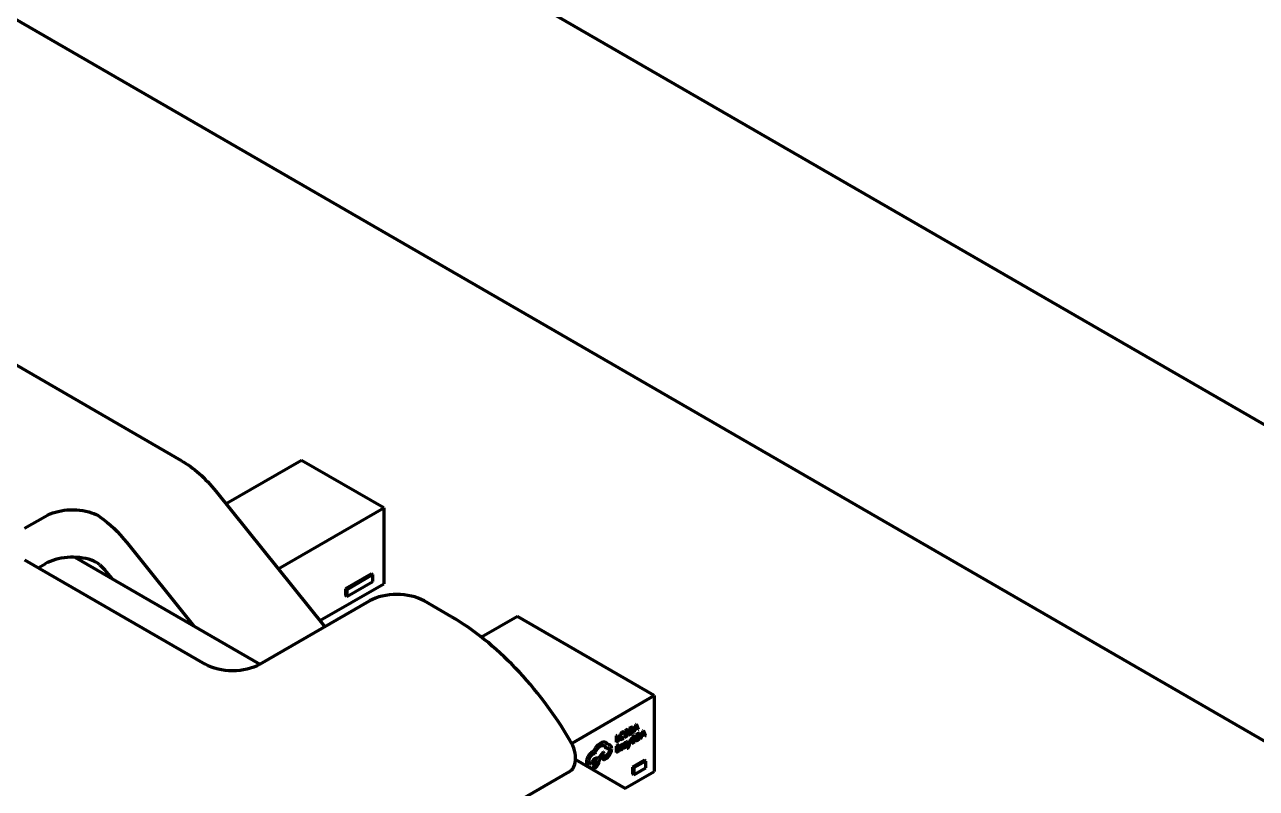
# Model space of a CAD drawing. Header units: millimetres. Extents: x 0 to 1189, y 0 to 841.
# Drawn here: x 632.57 to 638.93, y 233.86 to 237.8 of the extents above; entities that cross this region are included whole.
import ezdxf

# ---------------------------------------------------------------- set-up
doc = ezdxf.new("R2010")
doc.units = ezdxf.units.MM
doc.header["$LTSCALE"] = 0.75
doc.layers.add('Visible', color=7, linetype='Continuous', lineweight=70)

msp = doc.modelspace()

# ---------------------------------------------------------------- linework, layer by layer
at = {"layer": 'Visible', "extrusion": (0, 0.816497, 0.57735)}
for p, q in [((595.8551, 260.6299), (645.3526, 232.0525)), ((645.3526, 230.4195), (595.8551, 258.9969)), ((633.3792, 235.5495), (631.6166, 236.5671)), ((633.9997, 235.5512), (633.6097, 235.326)), ((634.424, 235.3062), (633.9997, 235.5512)), ((633.556, 235.3927), (634.1193, 234.6919)), ((633.8786, 234.9914), (634.424, 235.3062)), ((634.424, 235.3062), (634.424, 234.9143)), ((632.5686, 235.201), (632.6747, 235.2622)), ((633.0964, 235.1273), (633.443, 234.6961)), ((632.8286, 235.0509), (633.7848, 234.4988)), ((632.5686, 235.0377), (633.502, 234.4988)), ((632.6393, 234.9968), (632.6747, 235.0173)), ((632.9903, 234.9764), (633.0188, 234.9411)), ((634.3607, 234.9654), (634.2261, 234.8877)), ((634.3678, 234.9614), (634.2332, 234.8836)), ((634.2332, 234.8488), (634.3678, 234.9265)), ((634.3678, 234.9614), (634.3607, 234.9654)), ((634.3678, 234.9265), (634.3678, 234.9614)), ((634.0938, 234.7237), (634.424, 234.9143)), ((634.2261, 234.8877), (634.2261, 234.8529)), ((634.2332, 234.8836), (634.2261, 234.8877)), ((634.2332, 234.8836), (634.2332, 234.8488)), ((633.7848, 234.4988), (634.3505, 234.8254)), ((634.2332, 234.8488), (634.2261, 234.8529)), ((634.7748, 234.7437), (634.6334, 234.8254)), ((635.115, 234.745), (634.93, 234.6382)), ((635.8221, 234.3368), (635.115, 234.745)), ((635.3979, 234.0918), (635.8221, 234.3368)), ((635.8221, 234.3368), (635.8221, 233.9449)), ((635.6843, 234.1628), (635.6695, 234.1543)), ((635.6844, 234.1628), (635.6695, 234.1542)), ((635.6733, 234.1526), (635.6844, 234.159)), ((635.6844, 234.1628), (635.6843, 234.1628)), ((635.6844, 234.159), (635.6844, 234.1628)), ((635.6986, 234.1711), (635.6904, 234.1664)), ((635.6904, 234.1664), (635.6904, 234.1331)), ((635.6905, 234.1663), (635.6904, 234.1664)), ((635.6987, 234.1711), (635.6905, 234.1663)), ((635.6905, 234.1663), (635.6905, 234.1331)), ((635.6985, 234.1671), (635.6942, 234.1646)), ((635.6942, 234.1646), (635.6942, 234.139)), ((635.7102, 234.1726), (635.7101, 234.1727)), ((635.7263, 234.1871), (635.7154, 234.1476)), ((635.7264, 234.1871), (635.7155, 234.1475)), ((635.7196, 234.1499), (635.7223, 234.1606)), ((635.7223, 234.1606), (635.7343, 234.1675)), ((635.7278, 234.1813), (635.7235, 234.165)), ((635.7235, 234.165), (635.7332, 234.1706)), ((635.7235, 234.1651), (635.7331, 234.1706)), ((635.7303, 234.1894), (635.7263, 234.1871)), ((635.7264, 234.1871), (635.7263, 234.1871)), ((635.7304, 234.1894), (635.7264, 234.1871)), ((635.7284, 234.184), (635.7283, 234.1839)), ((635.7331, 234.1706), (635.7287, 234.1819)), ((635.7332, 234.1706), (635.7288, 234.1819)), ((635.7304, 234.1894), (635.7303, 234.1894)), ((635.7413, 234.1625), (635.7304, 234.1894)), ((635.7332, 234.1706), (635.7331, 234.1706)), ((635.7343, 234.1675), (635.7372, 234.1602)), ((635.7343, 234.1675), (635.7372, 234.1601)), ((635.7372, 234.1601), (635.7413, 234.1625)), ((635.7372, 234.1601), (635.7372, 234.1602)), ((635.7663, 234.1575), (635.7624, 234.1552)), ((635.7664, 234.1575), (635.7624, 234.1552)), ((635.7664, 234.1575), (635.7663, 234.1575)), ((635.7774, 234.1306), (635.7664, 234.1575)), ((635.3934, 234.0944), (635.3979, 234.0918)), ((635.5711, 234.094), (635.571, 234.0941)), ((635.5725, 234.0933), (635.5724, 234.0933)), ((635.6296, 234.1312), (635.6258, 234.1291)), ((635.6258, 234.1291), (635.6258, 234.0959)), ((635.6259, 234.1291), (635.6258, 234.1291)), ((635.6259, 234.0958), (635.6258, 234.0959)), ((635.6296, 234.1312), (635.6259, 234.1291)), ((635.6259, 234.1291), (635.6259, 234.0958)), ((635.6259, 234.0958), (635.6411, 234.1046)), ((635.6296, 234.1312), (635.6296, 234.1312)), ((635.6296, 234.1018), (635.6296, 234.1312)), ((635.641, 234.1084), (635.6296, 234.1019)), ((635.6411, 234.1084), (635.6296, 234.1018)), ((635.6411, 234.1084), (635.641, 234.1084)), ((635.6411, 234.1046), (635.6411, 234.1084)), ((635.6462, 234.1112), (635.6461, 234.1113)), ((635.6638, 234.1501), (635.6637, 234.1502)), ((635.6638, 234.1232), (635.6637, 234.1232)), ((635.6638, 234.1456), (635.6638, 234.1501)), ((635.6638, 234.1191), (635.6638, 234.1232)), ((635.6695, 234.1543), (635.6695, 234.1211)), ((635.6695, 234.1542), (635.6695, 234.1543)), ((635.6695, 234.1542), (635.6695, 234.121)), ((635.6695, 234.121), (635.685, 234.13)), ((635.6695, 234.121), (635.6695, 234.1211)), ((635.6733, 234.1419), (635.6733, 234.1526)), ((635.6835, 234.1479), (635.6733, 234.142)), ((635.6835, 234.1479), (635.6733, 234.1419)), ((635.6733, 234.1381), (635.6835, 234.1441)), ((635.6733, 234.127), (635.6733, 234.1381)), ((635.6849, 234.1338), (635.6733, 234.127)), ((635.685, 234.1338), (635.6733, 234.127)), ((635.6791, 234.0971), (635.679, 234.0971)), ((635.6791, 234.093), (635.6791, 234.0971)), ((635.6859, 234.1016), (635.6819, 234.0993)), ((635.6819, 234.0993), (635.69, 234.0803)), ((635.682, 234.0992), (635.6819, 234.0993)), ((635.686, 234.1016), (635.682, 234.0992)), ((635.682, 234.0992), (635.69, 234.0802)), ((635.6835, 234.1479), (635.6835, 234.1479)), ((635.6835, 234.1441), (635.6835, 234.1479)), ((635.685, 234.1338), (635.6849, 234.1338)), ((635.685, 234.13), (635.685, 234.1338)), ((635.686, 234.1016), (635.6859, 234.1016)), ((635.6914, 234.0868), (635.686, 234.1016)), ((635.6905, 234.1331), (635.6904, 234.1331)), ((635.6905, 234.1331), (635.6984, 234.1377)), ((635.6979, 234.1085), (635.6923, 234.0874)), ((635.698, 234.1085), (635.6923, 234.0874)), ((635.6924, 234.0779), (635.7017, 234.1106)), ((635.6942, 234.1391), (635.6983, 234.1415)), ((635.6942, 234.139), (635.6983, 234.1414)), ((635.7016, 234.1107), (635.6979, 234.1085)), ((635.698, 234.1085), (635.6979, 234.1085)), ((635.7017, 234.1106), (635.698, 234.1085)), ((635.7017, 234.1106), (635.7016, 234.1107)), ((635.7203, 234.1309), (635.7055, 234.1224)), ((635.7055, 234.1224), (635.7055, 234.0892)), ((635.7056, 234.1224), (635.7055, 234.1224)), ((635.7204, 234.1309), (635.7056, 234.1224)), ((635.7056, 234.1224), (635.7056, 234.0891)), ((635.7056, 234.0891), (635.721, 234.0981)), ((635.7093, 234.1207), (635.7204, 234.1271)), ((635.7093, 234.11), (635.7093, 234.1207)), ((635.7195, 234.116), (635.7093, 234.1101)), ((635.7196, 234.116), (635.7093, 234.11)), ((635.7093, 234.1062), (635.7196, 234.1122)), ((635.7093, 234.0951), (635.7093, 234.1062)), ((635.721, 234.1019), (635.7093, 234.0952)), ((635.721, 234.1019), (635.7093, 234.0951)), ((635.7155, 234.1475), (635.7154, 234.1476)), ((635.7155, 234.1475), (635.7196, 234.1499)), ((635.7196, 234.116), (635.7195, 234.116)), ((635.7196, 234.1122), (635.7196, 234.116)), ((635.7204, 234.1309), (635.7203, 234.1309)), ((635.7204, 234.1271), (635.7204, 234.1309)), ((635.721, 234.1019), (635.721, 234.1019)), ((635.721, 234.0981), (635.721, 234.1019)), ((635.7346, 234.1392), (635.7264, 234.1345)), ((635.7264, 234.1345), (635.7264, 234.1013)), ((635.7265, 234.1344), (635.7264, 234.1345)), ((635.7265, 234.1012), (635.7264, 234.1013)), ((635.7347, 234.1392), (635.7265, 234.1344)), ((635.7265, 234.1344), (635.7265, 234.1012)), ((635.7265, 234.1012), (635.7344, 234.1058)), ((635.7345, 234.1353), (635.7302, 234.1327)), ((635.7302, 234.1327), (635.7302, 234.1071)), ((635.7302, 234.1071), (635.7344, 234.1096)), ((635.7302, 234.1072), (635.7343, 234.1096)), ((635.7462, 234.1407), (635.7461, 234.1408)), ((635.7624, 234.1552), (635.7514, 234.1157)), ((635.7515, 234.1157), (635.7514, 234.1157)), ((635.7624, 234.1552), (635.7515, 234.1157)), ((635.7515, 234.1157), (635.7556, 234.118)), ((635.7556, 234.118), (635.7583, 234.1287)), ((635.7583, 234.1287), (635.7703, 234.1356)), ((635.7638, 234.1494), (635.7595, 234.1331)), ((635.7595, 234.1331), (635.7692, 234.1387)), ((635.7596, 234.1332), (635.7691, 234.1387)), ((635.7624, 234.1552), (635.7624, 234.1552)), ((635.7644, 234.1521), (635.7643, 234.152)), ((635.7692, 234.1387), (635.7648, 234.15)), ((635.7691, 234.1387), (635.7648, 234.15)), ((635.7692, 234.1387), (635.7691, 234.1387)), ((635.7703, 234.1356), (635.7732, 234.1283)), ((635.7703, 234.1356), (635.7733, 234.1282)), ((635.7733, 234.1282), (635.7732, 234.1283)), ((635.7733, 234.1282), (635.7774, 234.1306)), ((635.3979, 234.0918), (635.3979, 234.0855)), ((635.5097, 234.0513), (635.5097, 234.0513)), ((635.5589, 234.0448), (635.5315, 234.0125)), ((635.559, 234.0448), (635.5316, 234.0124)), ((635.5367, 234.0019), (635.5653, 234.0359)), ((635.559, 234.0448), (635.5589, 234.0448)), ((635.5653, 234.0359), (635.559, 234.0448)), ((635.5721, 234.0632), (635.572, 234.0632)), ((635.5721, 234.0632), (635.5737, 234.0642)), ((635.5939, 234.0803), (635.5939, 234.0803)), ((635.6407, 234.085), (635.6258, 234.0764)), ((635.6258, 234.0764), (635.6258, 234.0432)), ((635.6259, 234.0764), (635.6258, 234.0764)), ((635.6259, 234.0432), (635.6258, 234.0432)), ((635.6407, 234.0849), (635.6259, 234.0764)), ((635.6259, 234.0764), (635.6259, 234.0432)), ((635.6259, 234.0432), (635.6414, 234.0521)), ((635.6296, 234.0747), (635.6407, 234.0811)), ((635.6296, 234.0641), (635.6296, 234.0747)), ((635.6398, 234.07), (635.6296, 234.0641)), ((635.6399, 234.07), (635.6296, 234.0641)), ((635.6296, 234.0603), (635.6399, 234.0662)), ((635.6296, 234.0491), (635.6296, 234.0603)), ((635.6413, 234.0559), (635.6296, 234.0492)), ((635.6414, 234.0559), (635.6296, 234.0491)), ((635.6399, 234.07), (635.6398, 234.07)), ((635.6399, 234.0662), (635.6399, 234.07)), ((635.6407, 234.0849), (635.6407, 234.085)), ((635.6407, 234.0811), (635.6407, 234.0849)), ((635.6414, 234.0559), (635.6413, 234.0559)), ((635.6414, 234.0521), (635.6414, 234.0559)), ((635.6464, 234.0565), (635.6463, 234.0565)), ((635.6468, 234.0773), (635.6468, 234.0733)), ((635.6468, 234.0773), (635.6468, 234.0733)), ((635.6468, 234.0773), (635.6468, 234.0773)), ((635.6468, 234.0733), (635.6468, 234.0733)), ((635.6577, 234.0766), (635.6516, 234.0721)), ((635.6577, 234.0766), (635.6516, 234.0721)), ((635.6577, 234.0734), (635.6529, 234.0699)), ((635.6576, 234.0651), (635.6577, 234.0652)), ((635.6577, 234.0766), (635.6577, 234.0766)), ((635.6577, 234.0712), (635.6577, 234.0734)), ((635.6577, 234.0712), (635.6577, 234.0734)), ((635.6577, 234.0652), (635.6577, 234.0616)), ((635.6577, 234.0652), (635.6577, 234.0615)), ((635.6577, 234.0615), (635.6613, 234.0636)), ((635.6577, 234.0615), (635.6577, 234.0616)), ((635.6594, 234.0846), (635.6593, 234.0846)), ((635.6613, 234.0636), (635.6613, 234.0789)), ((635.6661, 234.0716), (635.6661, 234.0673)), ((635.6662, 234.0716), (635.6661, 234.0716)), ((635.6662, 234.0673), (635.6661, 234.0673)), ((635.6662, 234.0716), (635.6662, 234.0673)), ((635.6676, 234.0804), (635.6675, 234.0804)), ((635.6787, 234.0842), (635.6786, 234.0843)), ((635.6826, 234.0689), (635.6826, 234.0652)), ((635.6827, 234.0688), (635.6826, 234.0689)), ((635.6827, 234.0651), (635.6826, 234.0652)), ((635.6827, 234.0688), (635.6827, 234.0651)), ((635.69, 234.0803), (635.6884, 234.075)), ((635.69, 234.0802), (635.6884, 234.075)), ((635.69, 234.0802), (635.69, 234.0803)), ((635.6918, 234.0851), (635.6914, 234.0868)), ((635.6918, 234.0852), (635.6918, 234.0852)), ((635.6919, 234.0852), (635.6918, 234.0852)), ((635.6919, 234.0852), (635.6918, 234.0851)), ((635.6923, 234.0874), (635.6923, 234.0874)), ((635.7056, 234.0891), (635.7055, 234.0892)), ((635.4154, 234.0064), (635.6728, 233.8578)), ((635.4815, 233.9702), (635.4815, 233.9703)), ((635.497, 233.9849), (635.497, 233.985)), ((635.5306, 234.0131), (635.5305, 234.0132)), ((635.5367, 233.9996), (635.5367, 234.0019)), ((635.5601, 234.0072), (635.56, 234.0072)), ((635.5641, 234.0074), (635.5762, 234.0143)), ((635.5749, 234.0281), (635.5657, 234.0228)), ((635.575, 234.028), (635.5658, 234.0227)), ((635.575, 234.028), (635.5749, 234.0281)), ((635.771, 234.003), (635.7093, 233.9674)), ((635.7093, 233.9674), (635.7093, 233.9326)), ((635.7164, 233.9633), (635.7093, 233.9674)), ((635.7781, 233.9989), (635.7164, 233.9633)), ((635.7781, 233.9989), (635.771, 234.003)), ((635.7781, 233.9641), (635.7781, 233.9989)), ((635.3832, 233.9434), (635.1004, 233.7801)), ((635.5017, 233.9627), (635.5016, 233.9627)), ((635.6721, 233.8582), (635.8221, 233.9449)), ((635.7164, 233.9285), (635.7093, 233.9326)), ((635.7164, 233.9285), (635.7781, 233.9641)), ((635.7164, 233.9633), (635.7164, 233.9285))]:
    msp.add_line(p, q, dxfattribs=at)
at = {"layer": 'Visible'}
msp.add_arc((632.8776, 234.9226), 0.1194, 47.98002, 72.01998, dxfattribs=at)
at = {"layer": 'Visible', "extrusion": (-2e-16, -2e-16, -1)}
for centre, start_param in [((633.3792, 235.1412), 0.785398), ((632.9196, 234.8758), 0.892784)]:
    msp.add_ellipse(centre, major_axis=(-0.25, 0.433), ratio=0.57735, start_param=start_param, end_param=1.308997, dxfattribs=at)
at = {"layer": 'Visible', "extrusion": (-1e-16, -2e-16, -1)}
for centre, major_axis, end_param in [((632.8161, 235.1806), (-0.2, 0), 2.084931), ((633.6434, 234.5804), (0.2, 0), 2.356194)]:
    msp.add_ellipse(centre, major_axis=major_axis, ratio=0.57735, start_param=0.785398, end_param=end_param, dxfattribs=at)
at = {"layer": 'Visible'}
for centre, major_axis, ratio, start_param, end_param in [((632.8161, 234.9356), (-0.2, 0), 0.57735, 4.198255, 5.497787), ((634.4919, 234.7437), (0.2, 0), 0.57735, 0.785398, 2.356194), ((634.7748, 233.7231), (-0.625, 1.0825), 0.57735, -1.552392, -0.785398), ((634.3181, 231.2161), (1.3889, 2.9526), 0.038716, 0.001766, 0.055631), ((635.1312, 233.2663), (0.5763, 0.9022), 0.060123, -0.093859, 0.010586), ((635.1311, 233.2663), (0.5763, 0.9022), 0.060123, -0.093859, 0.009331), ((634.7786, 234.4637), (-0.9302, 0.3096), 0.148428, 3.109695, 3.190956), ((634.7786, 234.4637), (-0.9302, 0.3096), 0.148428, 3.109695, 3.190956), ((632.4728, 234.5623), (-3.2409, 0.402), 0.090582, 3.101085, 3.152828), ((635.5448, 234.0394), (0.0276, 0.0541), 0.597509, 0.041578, 0.744348), ((635.5449, 234.0393), (0.0276, 0.0541), 0.597509, 0.041578, 0.744348), ((635.5437, 234.0514), (0.0313, 0.0402), 0.643041, -0.367414, 0.137649), ((636.8863, 235.8253), (1.2407, 1.7137), 0.053909, 3.067268, 3.144314), ((636.8864, 235.8252), (1.2407, 1.7137), 0.053909, 3.067268, 3.144314), ((635.4954, 233.8936), (0.1713, 0.256), 0.10688, 0.083651, 0.21374), ((635.4954, 233.8935), (0.1713, 0.256), 0.10688, 0.083651, 0.21374), ((634.8009, 234.9163), (-0.9036, 0.7696), 0.137428, 3.092754, 3.16597), ((634.801, 234.9162), (-0.9036, 0.7696), 0.137428, 3.092754, 3.16597), ((634.1387, 236.1343), (-1.5632, 1.9942), 0.108906, 3.126111, 3.182791), ((634.8369, 234.8844), (-0.9036, 0.7696), 0.137428, 3.092754, 3.16597), ((634.837, 234.8843), (-0.9036, 0.7696), 0.137428, 3.092754, 3.16597), ((634.1748, 236.1024), (-1.5632, 1.9942), 0.108905, 3.126111, 3.182791), ((634.3541, 231.1842), (1.3889, 2.9526), 0.038716, 0.001766, 0.055631), ((635.1672, 233.2344), (0.5763, 0.9022), 0.060123, -0.093859, 0.010586), ((635.1671, 233.2344), (0.5763, 0.9022), 0.060123, -0.093859, 0.009331), ((634.8146, 234.4318), (-0.9302, 0.3096), 0.148428, 3.109695, 3.190956), ((634.8147, 234.4318), (-0.9302, 0.3096), 0.148428, 3.109695, 3.190956), ((632.5088, 234.5304), (-3.2409, 0.402), 0.090582, 3.101085, 3.152828), ((635.5063, 234.0059), (0.0228, 0.0458), 0.597342, 0.733899, 1.46849), ((635.5064, 234.0059), (0.0228, 0.0458), 0.597342, 0.733899, 1.46849), ((635.5493, 234.0123), (0.0235, 0.083), 0.5992, 0.551984, 1.031967), ((635.5494, 234.0122), (0.0235, 0.083), 0.5992, 0.551984, 1.031967), ((635.5717, 234.0518), (0.0193, 0.0415), 0.609824, 3.934746, 4.606017), ((635.574, 234.0463), (0.0198, 0.035), 0.580876, -1.54519, -0.797872), ((636.1546, 235.133), (0.508, 1.0766), 0.047794, 3.14142, 3.210411), ((635.7196, 234.0427), (-0.0708, 0.0223), 0.302444, -0.069013, 0.095161), ((635.7295, 234.2308), (0.08, 0.17), 0.092397, 3.142828, 3.273801), ((635.7295, 234.2307), (0.08, 0.17), 0.092397, 3.142828, 3.273801), ((635.3666, 234.4927), (-0.2854, 0.4351), 0.155184, 3.13274, 3.251537), ((635.586, 234.1801), (-0.0661, 0.1189), 0.256377, 3.145742, 3.30291), ((635.5861, 234.18), (-0.0661, 0.1189), 0.256377, 3.145742, 3.30291), ((635.7587, 234.1945), (0.0914, 0.1139), 0.128329, 2.982917, 3.131669), ((635.7588, 234.1944), (0.0914, 0.1139), 0.128329, 2.982917, 3.131669), ((636.0466, 234.9872), (0.3825, 0.9195), 0.07098, 3.171107, 3.234111), ((635.7796, 234.1428), (0.1126, 0.0618), 0.100092, 3.173278, 3.381212), ((635.5031, 234.208), (-0.1743, 0.134), 0.284169, 3.024748, 3.15113), ((635.6208, 234.0485), (0.0585, 0.0352), 0.147635, 0.077893, 0.340222), ((635.6209, 234.0484), (0.0585, 0.0352), 0.147635, 0.062665, 0.340222), ((635.4566, 234.0846), (-0.2235, 0.0039), 0.202583, 3.001005, 3.145087), ((635.3723, 233.713), (0.3067, 0.371), 0.070102, -0.084618, 0.003932), ((635.568, 234.1673), (0.0848, 0.1979), 0.273303, 3.089293, 3.108958), ((635.568, 234.1672), (0.0848, 0.1979), 0.273303, 3.087927, 3.357867), ((635.516, 233.9869), (0.0145, 0.0241), 0.5811, 2.685577, 3.152339), ((635.5161, 233.9869), (0.0145, 0.0241), 0.5811, 2.682544, 3.95381), ((635.5155, 233.9875), (0.015, 0.0256), 0.558603, 0.001604, 0.778063), ((635.5156, 233.9875), (0.015, 0.0256), 0.558603, -0.069745, 0.778063)]:
    msp.add_ellipse(centre, major_axis=major_axis, ratio=ratio, start_param=start_param, end_param=end_param, dxfattribs=at)
at = {"layer": 'Visible', "extrusion": (0, -2e-16, -1)}
msp.add_ellipse((632.9196, 234.8758), major_axis=(-0.1, 0.1732), ratio=0.57735, start_param=1.056662, end_param=1.308997, dxfattribs=at)
at = {"layer": 'Visible', "extrusion": (-3e-16, -3e-16, -1)}
for end_param in [3.153323, 3.154359]:
    msp.add_ellipse((636.1227, 235.3388), major_axis=(0.4729, 1.2233), ratio=0.05889, start_param=3.06865, end_param=end_param, dxfattribs=at)
at = {"layer": 'Visible', "extrusion": (0, -3e-16, -1)}
for centre in [(635.5116, 234.3362), (635.5117, 234.3361)]:
    msp.add_ellipse(centre, major_axis=(-0.146, 0.2186), ratio=0.307644, start_param=3.040498, end_param=3.16175, dxfattribs=at)
at = {"layer": 'Visible', "extrusion": (-2e-16, -3e-16, -1)}
msp.add_ellipse((635.509, 234.0253), major_axis=(0.0128, 0.0094), ratio=0.642261, start_param=-1.396908, end_param=-0.602989, dxfattribs=at)
at = {"layer": 'Visible', "extrusion": (2e-16, -4e-16, -1)}
for centre, start_param in [((634.479, 231.757), -0.036746), ((634.4789, 231.7571), 0.001963)]:
    msp.add_ellipse(centre, major_axis=(1.1774, 2.3235), ratio=0.02399, start_param=start_param, end_param=0.047307, dxfattribs=at)
at = {"layer": 'Visible', "extrusion": (-3e-16, -1e-16, -1)}
for centre, major_axis, ratio, start_param, end_param in [((635.8765, 234.1599), (0.2061, 0.075), 0.040861, 2.963326, 3.099573), ((635.8766, 234.1598), (0.2061, 0.075), 0.040861, 2.963326, 3.099573), ((634.4471, 234.2937), (-1.2292, 0.2162), 0.060863, 3.13089, 3.214066), ((634.4472, 234.2937), (-1.2292, 0.2162), 0.060863, 3.13089, 3.214066)]:
    msp.add_ellipse(centre, major_axis=major_axis, ratio=ratio, start_param=start_param, end_param=end_param, dxfattribs=at)
at = {"layer": 'Visible'}
for points in [[(632.9145, 235.2811), (632.9305, 235.2758), (632.9452, 235.2685), (632.9575, 235.2599)], [(635.7095, 234.1729), (635.7066, 234.1742), (635.703, 234.1736), (635.6987, 234.1711)], [(635.6464, 234.1366), (635.6436, 234.1317), (635.6423, 234.1266), (635.6423, 234.1213)], [(635.6462, 234.1238), (635.6462, 234.1279), (635.6472, 234.1318), (635.6492, 234.1355)], [(635.649, 234.1159), (635.6471, 234.1172), (635.6462, 234.1198), (635.6462, 234.1238)], [(635.6569, 234.1476), (635.6526, 234.1451), (635.6491, 234.1415), (635.6463, 234.1366)], [(635.657, 234.1475), (635.6527, 234.1451), (635.6492, 234.1414), (635.6464, 234.1366)], [(635.6492, 234.1355), (635.6512, 234.1391), (635.6538, 234.1418), (635.657, 234.1437)], [(635.657, 234.1437), (635.6595, 234.1451), (635.6617, 234.1458), (635.6638, 234.1456)], [(635.6742, 234.0954), (635.6719, 234.0941), (635.67, 234.0923), (635.6685, 234.0902)], [(635.6742, 234.0953), (635.672, 234.094), (635.6701, 234.0923), (635.6686, 234.0901)], [(635.6739, 234.0917), (635.6758, 234.0929), (635.6776, 234.0933), (635.6791, 234.093)], [(635.7455, 234.1411), (635.7426, 234.1424), (635.739, 234.1417), (635.7346, 234.1392)], [(635.7455, 234.141), (635.7427, 234.1423), (635.739, 234.1417), (635.7347, 234.1392)], [(635.5187, 234.0669), (635.5152, 234.0621), (635.5123, 234.0569), (635.5097, 234.0513)], [(635.5187, 234.0669), (635.5152, 234.062), (635.5124, 234.0568), (635.5097, 234.0513)], [(635.6516, 234.0721), (635.647, 234.0688), (635.6448, 234.0649), (635.6448, 234.0605)], [(635.6516, 234.0721), (635.6471, 234.0688), (635.6448, 234.0649), (635.6448, 234.0604)], [(635.6448, 234.0605), (635.6448, 234.0585), (635.6453, 234.0571), (635.6463, 234.0565)], [(635.6448, 234.0604), (635.6448, 234.0583), (635.6454, 234.057), (635.6466, 234.0564)], [(635.6538, 234.0836), (635.6512, 234.0821), (635.6488, 234.08), (635.6468, 234.0773)], [(635.6539, 234.0836), (635.6512, 234.082), (635.6489, 234.0799), (635.6468, 234.0773)], [(635.6468, 234.0733), (635.6489, 234.0763), (635.6511, 234.0786), (635.6536, 234.08)], [(635.6485, 234.0629), (635.6485, 234.0617), (635.6488, 234.061), (635.6495, 234.0607)], [(635.6593, 234.0846), (635.6581, 234.0854), (635.6563, 234.085), (635.6538, 234.0836)], [(635.6613, 234.0789), (635.6613, 234.0849), (635.6589, 234.0864), (635.6539, 234.0836)], [(635.6685, 234.0902), (635.6669, 234.088), (635.6662, 234.0859), (635.6662, 234.0838)], [(635.6686, 234.0901), (635.667, 234.088), (635.6662, 234.0859), (635.6662, 234.0838)], [(635.6707, 234.0845), (635.6702, 234.0847), (635.67, 234.0853), (635.67, 234.0863)], [(635.6717, 234.08), (635.6736, 234.0803), (635.6749, 234.0803), (635.6755, 234.0801)], [(635.5645, 234.0223), (635.561, 234.0203), (635.5581, 234.0153), (635.5581, 234.0113)], [(635.5645, 234.0222), (635.5611, 234.0202), (635.5582, 234.0153), (635.5582, 234.0113)]]:
    msp.add_open_spline(points, degree=3, dxfattribs=at)
at = {"layer": 'Visible', "extrusion": (1.27403e-10, -1.00878e-09, 1)}
msp.add_open_spline([(635.7095, 234.173), (635.7066, 234.1742), (635.7029, 234.1736), (635.6986, 234.1711)], degree=3, dxfattribs=at)
at = {"layer": 'Visible', "extrusion": (-4.99429e-10, -2.88606e-10, -1)}
msp.add_open_spline([(635.7139, 234.1637), (635.7139, 234.1686), (635.7124, 234.1717), (635.7095, 234.1729)], degree=3, dxfattribs=at)
at = {"layer": 'Visible', "extrusion": (1.88548e-08, -3.21824e-09, -1)}
msp.add_open_spline([(635.7283, 234.1839), (635.7281, 234.1828), (635.728, 234.182), (635.7278, 234.1813)], degree=3, dxfattribs=at)
at = {"layer": 'Visible', "extrusion": (-1.00911e-08, -1.72543e-09, 1)}
msp.add_open_spline([(635.7287, 234.1819), (635.7286, 234.1823), (635.7285, 234.183), (635.7283, 234.1839)], degree=3, dxfattribs=at)
at = {"layer": 'Visible', "extrusion": (1.6943e-09, 1.75096e-10, 1)}
msp.add_open_spline([(635.7288, 234.1819), (635.7287, 234.1823), (635.7285, 234.1829), (635.7284, 234.184)], degree=3, dxfattribs=at)
at = {"layer": 'Visible', "extrusion": (-1.47493e-11, 7.5408e-12, -1)}
msp.add_open_spline([(635.3832, 233.9434), (635.3919, 233.9484), (635.3996, 233.9564), (635.4104, 233.9764), (635.4137, 233.9882), (635.4167, 234.0164), (635.4148, 234.0348), (635.4051, 234.0709), (635.3972, 234.0886), (635.3882, 234.1038)], degree=3, knots=[0.03732491, 0.03732491, 0.03732491, 0.03732491, 0.04101528, 0.04101528, 0.04470565, 0.04470565, 0.05001856, 0.05001856, 0.05533147, 0.05533147, 0.05533147, 0.05533147], dxfattribs=at)
at = {"layer": 'Visible', "extrusion": (-1.03418e-09, 1.80441e-10, 1)}
msp.add_open_spline([(635.6463, 234.1366), (635.6436, 234.1317), (635.6422, 234.1266), (635.6422, 234.1213)], degree=3, dxfattribs=at)
at = {"layer": 'Visible', "extrusion": (-6.55014e-11, -2.9771e-11, -1)}
msp.add_open_spline([(635.6459, 234.1114), (635.6484, 234.1098), (635.6517, 234.1102), (635.6558, 234.1126)], degree=3, dxfattribs=at)
at = {"layer": 'Visible', "extrusion": (-6.9371e-10, 9.23841e-10, -1)}
msp.add_open_spline([(635.6558, 234.1126), (635.659, 234.1144), (635.6617, 234.1166), (635.6638, 234.1191)], degree=3, dxfattribs=at)
at = {"layer": 'Visible', "extrusion": (4.6141e-10, -1.18089e-09, 1)}
msp.add_open_spline([(635.679, 234.0971), (635.6775, 234.097), (635.6759, 234.0964), (635.6742, 234.0954)], degree=3, dxfattribs=at)
at = {"layer": 'Visible', "extrusion": (-1.15467e-09, 2.77749e-09, 1)}
msp.add_open_spline([(635.6791, 234.0971), (635.6776, 234.0969), (635.676, 234.0963), (635.6742, 234.0953)], degree=3, dxfattribs=at)
at = {"layer": 'Visible', "extrusion": (5.67977e-10, 2.65518e-10, -1)}
msp.add_open_spline([(635.7499, 234.1318), (635.7499, 234.1367), (635.7484, 234.1398), (635.7455, 234.141)], degree=3, dxfattribs=at)
at = {"layer": 'Visible', "extrusion": (-7.89983e-09, 1.01515e-09, -1)}
msp.add_open_spline([(635.7643, 234.152), (635.7642, 234.1509), (635.764, 234.1501), (635.7638, 234.1494)], degree=3, dxfattribs=at)
at = {"layer": 'Visible', "extrusion": (1.27065e-08, 2.38391e-09, 1)}
msp.add_open_spline([(635.7648, 234.15), (635.7646, 234.1504), (635.7645, 234.1511), (635.7643, 234.152)], degree=3, dxfattribs=at)
at = {"layer": 'Visible', "extrusion": (-1.49393e-08, -2.96612e-09, 1)}
msp.add_open_spline([(635.7648, 234.15), (635.7647, 234.1504), (635.7645, 234.1511), (635.7644, 234.1521)], degree=3, dxfattribs=at)
at = {"layer": 'Visible'}
for points, knots in [([(635.4848, 233.9996), (635.4848, 234.0026), (635.4853, 234.006), (635.4873, 234.0129), (635.4889, 234.0164), (635.4927, 234.023), (635.495, 234.0261), (635.4999, 234.0313), (635.5026, 234.0335), (635.5052, 234.035)], [-0.004565916, -0.004565916, -0.004565916, -0.004565916, -0.003435027, -0.003435027, -0.002282958, -0.002282958, -0.001130889, -0.001130889, 0, 0, 0, 0]), ([(635.5161, 234.0377), (635.517, 234.0416), (635.5184, 234.0455), (635.522, 234.0532), (635.5242, 234.0568), (635.529, 234.0636), (635.5316, 234.0667), (635.5373, 234.0721), (635.5404, 234.0744), (635.5435, 234.0762)], [-0.005113759, -0.005113759, -0.005113759, -0.005113759, -0.003825855, -0.003825855, -0.002554316, -0.002554316, -0.001305218, -0.001305218, 0, 0, 0, 0]), ([(635.5435, 234.0762), (635.547, 234.0783), (635.5505, 234.0795), (635.5571, 234.0803), (635.56, 234.0799), (635.5652, 234.0776), (635.5674, 234.0757), (635.5706, 234.0704), (635.5717, 234.0671), (635.5721, 234.0632)], [-0.005959665, -0.005959665, -0.005959665, -0.005959665, -0.004445798, -0.004445798, -0.002982026, -0.002982026, -0.00150779, -0.00150779, 0, 0, 0, 0]), ([(635.5737, 234.0642), (635.5758, 234.0654), (635.5779, 234.0661), (635.5817, 234.0665), (635.5835, 234.0661), (635.5865, 234.0644), (635.5877, 234.063), (635.5893, 234.0595), (635.5897, 234.0574), (635.5897, 234.0549)], [-0.003563224, -0.003563224, -0.003563224, -0.003563224, -0.002677052, -0.002677052, -0.001781612, -0.001781612, -0.000886172, -0.000886172, 0, 0, 0, 0]), ([(635.5939, 234.0803), (635.5927, 234.081), (635.5915, 234.0815), (635.5877, 234.0824), (635.585, 234.0824), (635.5821, 234.0818)], [-0.001978586, -0.001978586, -0.001978586, -0.001978586, -0.001287183, -0.001287183, -0.00000751, -0.00000751, -0.00000751, -0.00000751]), ([(635.6024, 234.0625), (635.6023, 234.0659), (635.6018, 234.0691), (635.5998, 234.0744), (635.5984, 234.0766), (635.5948, 234.08), (635.5926, 234.0812), (635.5877, 234.0824), (635.585, 234.0824), (635.5821, 234.0817)], [-0.005080183, -0.005080183, -0.005080183, -0.005080183, -0.003805178, -0.003805178, -0.002553472, -0.002553472, -0.001287183, -0.001287183, 0, 0, 0, 0]), ([(635.4814, 234.0242), (635.4784, 234.0189), (635.476, 234.0133), (635.4727, 234.0021), (635.4718, 233.9967), (635.4718, 233.9917)], [-0.003674135, -0.003674135, -0.003674135, -0.003674135, -0.00183686, -0.00183686, 0, 0, 0, 0]), ([(635.4718, 233.9917), (635.4718, 233.987), (635.4726, 233.9828), (635.4755, 233.9757), (635.4777, 233.9728), (635.4804, 233.9709)], [-0.003464256, -0.003464256, -0.003464256, -0.003464256, -0.001731728, -0.001731728, 0, 0, 0, 0]), ([(635.4815, 234.0241), (635.4784, 234.0188), (635.476, 234.0132), (635.4727, 234.0021), (635.4719, 233.9967), (635.4719, 233.9917)], [-0.003674135, -0.003674135, -0.003674135, -0.003674135, -0.00183686, -0.00183686, 0, 0, 0, 0]), ([(635.4719, 233.9917), (635.4719, 233.9869), (635.4727, 233.9827), (635.4756, 233.9756), (635.4778, 233.9728), (635.4805, 233.9709)], [-0.003464256, -0.003464256, -0.003464256, -0.003464256, -0.001731728, -0.001731728, 0, 0, 0, 0]), ([(635.497, 233.9849), (635.4952, 233.9848), (635.4935, 233.9851), (635.4905, 233.9864), (635.4892, 233.9873), (635.487, 233.9899), (635.4862, 233.9915), (635.4851, 233.9951), (635.4848, 233.9973), (635.4848, 233.9996)], [-0.003365703, -0.003365703, -0.003365703, -0.003365703, -0.002516815, -0.002516815, -0.00167077, -0.00167077, -0.000849968, -0.000849968, 0, 0, 0, 0]), ([(635.5162, 234.0117), (635.5141, 234.0104), (635.512, 234.0088), (635.508, 234.0051), (635.5062, 234.003), (635.5028, 233.9983), (635.5013, 233.9957), (635.4987, 233.9904), (635.4977, 233.9877), (635.497, 233.985)], [-0.003540108, -0.003540108, -0.003540108, -0.003540108, -0.002644451, -0.002644451, -0.001776979, -0.001776979, -0.000889444, -0.000889444, 0, 0, 0, 0]), ([(635.5163, 234.0116), (635.5142, 234.0104), (635.5121, 234.0088), (635.5081, 234.005), (635.5063, 234.0029), (635.5029, 233.9982), (635.5014, 233.9956), (635.4988, 233.9903), (635.4978, 233.9876), (635.497, 233.9849)], [-0.003540108, -0.003540108, -0.003540108, -0.003540108, -0.002644451, -0.002644451, -0.001776979, -0.001776979, -0.000889444, -0.000889444, 0, 0, 0, 0]), ([(635.5161, 233.9966), (635.5155, 233.9963), (635.515, 233.9959), (635.5139, 233.995), (635.5134, 233.9945), (635.5119, 233.9929), (635.511, 233.9917), (635.5096, 233.9892), (635.5091, 233.9879), (635.5083, 233.9853), (635.5081, 233.984), (635.5081, 233.9816), (635.5083, 233.9806), (635.5091, 233.9788), (635.5096, 233.9782), (635.511, 233.9773), (635.5119, 233.9771), (635.5134, 233.9772), (635.5139, 233.9773), (635.515, 233.9776), (635.5155, 233.9779), (635.5161, 233.9782)], [-0.003553805, -0.003553805, -0.003553805, -0.003553805, -0.003317794, -0.003317794, -0.003086908, -0.003086908, -0.002642659, -0.002642659, -0.002214726, -0.002214726, -0.001776903, -0.001776903, -0.001339079, -0.001339079, -0.000911146, -0.000911146, -0.000466897, -0.000466897, -0.000236011, -0.000236011, 0, 0, 0, 0])]:
    msp.add_open_spline(points, degree=3, knots=knots, dxfattribs=at)
at = {"layer": 'Visible', "extrusion": (4.54311e-09, -9.85493e-09, 1)}
msp.add_open_spline([(635.5097, 234.0513), (635.508, 234.0506), (635.5066, 234.05), (635.5049, 234.0491)], degree=3, dxfattribs=at)
at = {"layer": 'Visible', "extrusion": (-1.15532e-09, 2.90382e-09, 1)}
msp.add_open_spline([(635.5097, 234.0513), (635.5081, 234.0506), (635.5067, 234.05), (635.505, 234.049)], degree=3, dxfattribs=at)
at = {"layer": 'Visible', "extrusion": (2.8045e-10, 2.23644e-10, -1)}
msp.add_open_spline([(635.5638, 234.0782), (635.5658, 234.077), (635.5676, 234.0753), (635.5706, 234.0704), (635.5716, 234.0671), (635.572, 234.0632)], degree=3, knots=[-0.002741116, -0.002741116, -0.002741116, -0.002741116, -0.00150779, -0.00150779, 0, 0, 0, 0], dxfattribs=at)
at = {"layer": 'Visible', "extrusion": (3.21312e-10, -2.03198e-10, -1)}
msp.add_open_spline([(635.5896, 234.055), (635.5896, 234.0526), (635.5892, 234.0501), (635.5878, 234.0449), (635.5867, 234.0424), (635.584, 234.0375), (635.5825, 234.0352), (635.5789, 234.0312), (635.5769, 234.0294), (635.5749, 234.0281)], degree=3, knots=[-0.003398349, -0.003398349, -0.003398349, -0.003398349, -0.002531042, -0.002531042, -0.001695018, -0.001695018, -0.000863743, -0.000863743, 0, 0, 0, 0], dxfattribs=at)
at = {"layer": 'Visible', "extrusion": (-3.622e-10, 1.70658e-10, -1)}
msp.add_open_spline([(635.5897, 234.0549), (635.5897, 234.0526), (635.5893, 234.05), (635.5878, 234.0449), (635.5868, 234.0423), (635.5841, 234.0375), (635.5825, 234.0352), (635.579, 234.0311), (635.577, 234.0294), (635.575, 234.028)], degree=3, knots=[-0.003398349, -0.003398349, -0.003398349, -0.003398349, -0.002531042, -0.002531042, -0.001695018, -0.001695018, -0.000863743, -0.000863743, 0, 0, 0, 0], dxfattribs=at)
at = {"layer": 'Visible', "extrusion": (-2.36369e-10, -5.13734e-11, -1)}
msp.add_open_spline([(635.585, 234.0653), (635.5864, 234.0644), (635.5876, 234.0631), (635.5892, 234.0595), (635.5896, 234.0574), (635.5896, 234.055)], degree=3, knots=[-0.001774522, -0.001774522, -0.001774522, -0.001774522, -0.000886172, -0.000886172, 0, 0, 0, 0], dxfattribs=at)
at = {"layer": 'Visible', "extrusion": (5.14627e-09, 3.68755e-08, -1)}
msp.add_open_spline([(635.6493, 234.0608), (635.6494, 234.0608), (635.6494, 234.0608), (635.6495, 234.0608)], degree=3, dxfattribs=at)
at = {"layer": 'Visible', "extrusion": (-2.15484e-09, 2.11361e-09, 1)}
msp.add_open_spline([(635.6529, 234.0699), (635.6512, 234.0687), (635.6501, 234.0675), (635.6494, 234.0664)], degree=3, dxfattribs=at)
at = {"layer": 'Visible', "extrusion": (-6.90711e-10, 1.06742e-10, -1)}
for points in [[(635.6561, 234.0655), (635.6571, 234.0673), (635.6577, 234.0692), (635.6577, 234.0712)], [(635.6562, 234.0654), (635.6572, 234.0673), (635.6577, 234.0692), (635.6577, 234.0712)]]:
    msp.add_open_spline(points, degree=3, dxfattribs=at)
at = {"layer": 'Visible', "extrusion": (-3.31094e-11, 4.75826e-10, -1)}
msp.add_open_spline([(635.6721, 234.0727), (635.67, 234.0715), (635.668, 234.0711), (635.6661, 234.0716)], degree=3, dxfattribs=at)
at = {"layer": 'Visible', "extrusion": (-5.06086e-11, -2.37827e-10, -1)}
msp.add_open_spline([(635.6721, 234.0727), (635.67, 234.0715), (635.6681, 234.0711), (635.6662, 234.0716)], degree=3, dxfattribs=at)
at = {"layer": 'Visible', "extrusion": (-1.45644e-09, -1.33945e-10, 1)}
msp.add_open_spline([(635.67, 234.0863), (635.67, 234.0872), (635.6703, 234.0882), (635.671, 234.0892)], degree=3, dxfattribs=at)
at = {"layer": 'Visible', "extrusion": (1.5262e-07, 3.10176e-07, -1)}
msp.add_open_spline([(635.6707, 234.0846), (635.6706, 234.0846), (635.6706, 234.0846), (635.6706, 234.0846)], degree=3, dxfattribs=at)
at = {"layer": 'Visible', "extrusion": (-2.1067e-09, 2.91224e-09, 1)}
msp.add_open_spline([(635.671, 234.0892), (635.6718, 234.0902), (635.6727, 234.0911), (635.6739, 234.0917)], degree=3, dxfattribs=at)
at = {"layer": 'Visible', "extrusion": (5.32363e-10, 6.81966e-10, -1)}
msp.add_open_spline([(635.6755, 234.0801), (635.6761, 234.0798), (635.6764, 234.0793), (635.6764, 234.0783)], degree=3, dxfattribs=at)
at = {"layer": 'Visible', "extrusion": (-5.22903e-09, -2.94893e-09, -1)}
msp.add_open_spline([(635.6756, 234.08), (635.6761, 234.0797), (635.6763, 234.0792), (635.6763, 234.0784)], degree=3, dxfattribs=at)
at = {"layer": 'Visible', "extrusion": (-2.47384e-10, 7.17577e-10, -1)}
msp.add_open_spline([(635.6847, 234.0696), (635.684, 234.0692), (635.6833, 234.0689), (635.6826, 234.0689)], degree=3, dxfattribs=at)
at = {"layer": 'Visible', "extrusion": (3.47231e-09, -8.78128e-09, -1)}
msp.add_open_spline([(635.6848, 234.0695), (635.6841, 234.0691), (635.6834, 234.0689), (635.6827, 234.0688)], degree=3, dxfattribs=at)
at = {"layer": 'Visible', "extrusion": (-5.95576e-10, 8.13822e-10, -1)}
msp.add_open_spline([(635.6827, 234.0651), (635.6834, 234.0653), (635.6841, 234.0656), (635.685, 234.0661)], degree=3, dxfattribs=at)
at = {"layer": 'Visible', "extrusion": (3.11239e-10, -3.0321e-10, -1)}
msp.add_open_spline([(635.6884, 234.075), (635.6876, 234.0723), (635.6863, 234.0705), (635.6847, 234.0696)], degree=3, dxfattribs=at)
at = {"layer": 'Visible', "extrusion": (-1.42232e-10, 1.68534e-10, -1)}
msp.add_open_spline([(635.6884, 234.075), (635.6876, 234.0723), (635.6864, 234.0705), (635.6848, 234.0695)], degree=3, dxfattribs=at)
at = {"layer": 'Visible', "extrusion": (1.2306e-10, -5.70708e-11, -1)}
msp.add_open_spline([(635.685, 234.0661), (635.6882, 234.0679), (635.6906, 234.0719), (635.6924, 234.0779)], degree=3, dxfattribs=at)
at = {"layer": 'Visible', "extrusion": (-3.48776e-09, 4.46378e-10, 1)}
msp.add_open_spline([(635.6923, 234.0874), (635.6921, 234.0864), (635.6919, 234.0857), (635.6918, 234.0852)], degree=3, dxfattribs=at)
at = {"layer": 'Visible', "extrusion": (1.61674e-08, -3.12464e-09, 1)}
msp.add_open_spline([(635.6923, 234.0874), (635.6921, 234.0864), (635.692, 234.0857), (635.6919, 234.0852)], degree=3, dxfattribs=at)
at = {"layer": 'Visible', "extrusion": (2.84246e-10, 1.39941e-09, -1)}
msp.add_open_spline([(635.497, 233.985), (635.4952, 233.9849), (635.4935, 233.9852), (635.4916, 233.9859), (635.4912, 233.9861), (635.4908, 233.9863)], degree=3, knots=[-0.003365703, -0.003365703, -0.003365703, -0.003365703, -0.002516815, -0.002516815, -0.002295816, -0.002295816, -0.002295816, -0.002295816], dxfattribs=at)
at = {"layer": 'Visible', "extrusion": (2.02056e-10, 4.05708e-10, -1)}
msp.add_open_spline([(635.5104, 233.9777), (635.5111, 233.9773), (635.5119, 233.9771), (635.5133, 233.9772), (635.5138, 233.9773), (635.5149, 233.9777), (635.5154, 233.9779), (635.516, 233.9782)], degree=3, knots=[-0.000882696, -0.000882696, -0.000882696, -0.000882696, -0.0004668973, -0.0004668973, -0.0002360107, -0.0002360107, 0, 0, 0, 0], dxfattribs=at)
at = {"layer": 'Visible', "extrusion": (-1.24299e-10, 2.82915e-11, -1)}
msp.add_open_spline([(635.516, 233.9782), (635.5165, 233.9786), (635.5171, 233.9789), (635.5182, 233.9798), (635.5187, 233.9803), (635.5201, 233.9819), (635.521, 233.9831), (635.5224, 233.9856), (635.523, 233.987), (635.5238, 233.9896), (635.524, 233.9909), (635.524, 233.993), (635.5238, 233.9942), (635.523, 233.9961), (635.5224, 233.9967), (635.5217, 233.9972), (635.5217, 233.9972), (635.5217, 233.9972)], degree=3, knots=[-0.004629207, -0.004629207, -0.004629207, -0.004629207, -0.004264455, -0.004264455, -0.003913087, -0.003913087, -0.003215437, -0.003215437, -0.002533187, -0.002533187, -0.001865824, -0.001865824, -0.001334539, -0.001334539, -0.000906482, -0.000906482, -0.000896842, -0.000896842, -0.000896842, -0.000896842], dxfattribs=at)
at = {"layer": 'Visible', "extrusion": (-3.78602e-11, 1.09047e-11, -1)}
msp.add_open_spline([(635.5161, 233.9782), (635.5166, 233.9785), (635.5172, 233.9789), (635.5182, 233.9798), (635.5187, 233.9803), (635.5202, 233.9818), (635.5211, 233.983), (635.5225, 233.9856), (635.5231, 233.987), (635.5238, 233.9896), (635.524, 233.9908), (635.524, 233.9929), (635.5239, 233.9941), (635.5231, 233.996), (635.5225, 233.9967), (635.5211, 233.9976), (635.5202, 233.9978), (635.5187, 233.9976), (635.5182, 233.9975), (635.5172, 233.9972), (635.5166, 233.9969), (635.5161, 233.9966)], degree=3, knots=[-0.004629207, -0.004629207, -0.004629207, -0.004629207, -0.004264455, -0.004264455, -0.003913087, -0.003913087, -0.003215437, -0.003215437, -0.002533187, -0.002533187, -0.001865824, -0.001865824, -0.001334539, -0.001334539, -0.000906482, -0.000906482, -0.000462084, -0.000462084, -0.000233566, -0.000233566, 0, 0, 0, 0], dxfattribs=at)
at = {"layer": 'Visible', "extrusion": (1.03977e-10, -4.23776e-11, -1)}
msp.add_open_spline([(635.5163, 233.9642), (635.5189, 233.9657), (635.5216, 233.9678), (635.5265, 233.973), (635.5288, 233.9761), (635.5326, 233.9827), (635.5342, 233.9863), (635.5362, 233.9932), (635.5367, 233.9965), (635.5367, 233.9996)], degree=3, knots=[-0.004565916, -0.004565916, -0.004565916, -0.004565916, -0.003435027, -0.003435027, -0.002282958, -0.002282958, -0.001130889, -0.001130889, 0, 0, 0, 0], dxfattribs=at)
at = {"layer": 'Visible', "extrusion": (-1.09134e-09, -6.60182e-10, 1)}
msp.add_open_spline([(635.5581, 234.0113), (635.5581, 234.0093), (635.5588, 234.0079), (635.56, 234.0072)], degree=3, dxfattribs=at)
at = {"layer": 'Visible', "extrusion": (1.03272e-10, -3.24755e-11, -1)}
msp.add_open_spline([(635.5582, 234.0113), (635.5582, 234.0075), (635.5608, 234.0057), (635.5641, 234.0074)], degree=3, dxfattribs=at)
at = {"layer": 'Visible', "extrusion": (2.22381e-09, -4.09248e-09, -1)}
msp.add_open_spline([(635.5657, 234.0228), (635.5653, 234.0225), (635.5649, 234.0225), (635.5645, 234.0223)], degree=3, dxfattribs=at)
at = {"layer": 'Visible', "extrusion": (0, -2.4073e-10, -1)}
msp.add_open_spline([(635.5658, 234.0227), (635.5653, 234.0225), (635.5649, 234.0225), (635.5645, 234.0222)], degree=3, dxfattribs=at)

doc.saveas('drawing.dxf')
